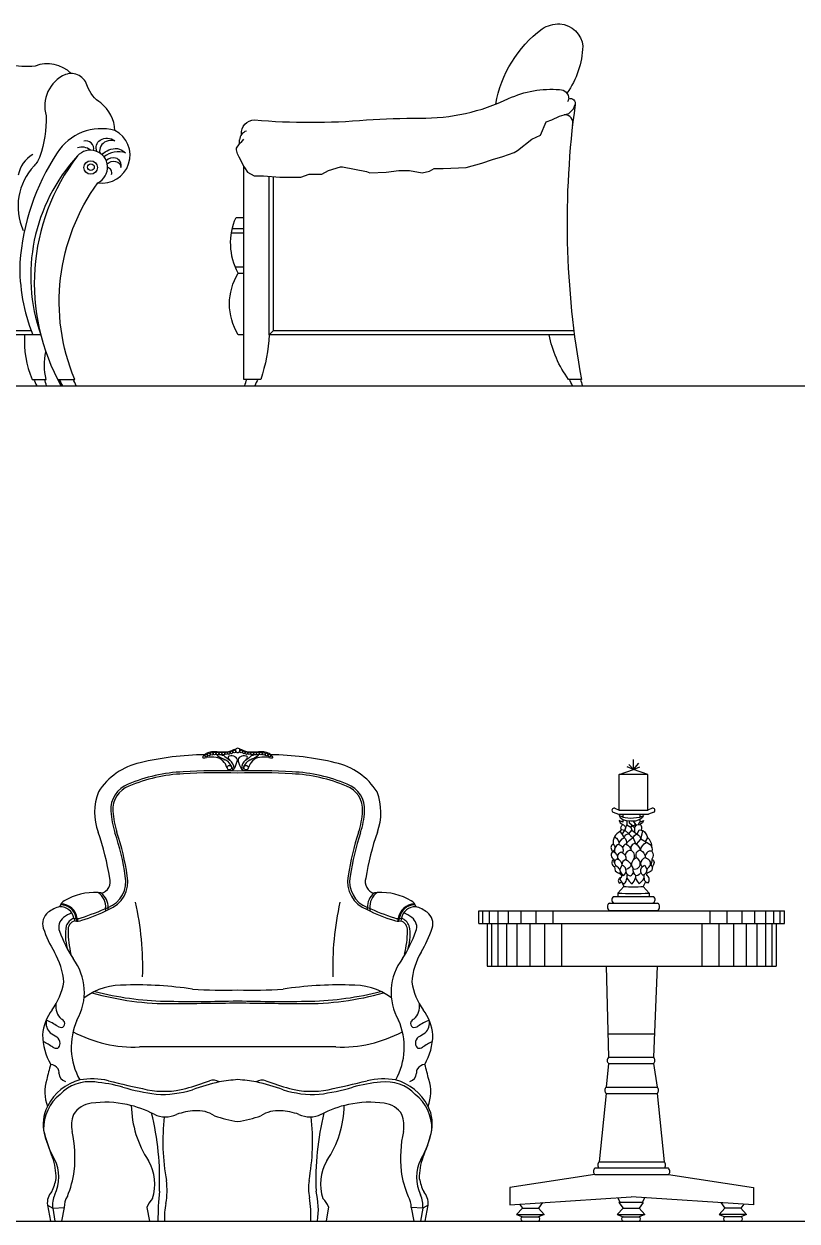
# Model space of a CAD drawing. Header units: inches. Extents: x 11 to 53.5, y 7.4 to 32.2.
# Drawn here: x 45.698 to 47.519, y 25.992 to 28.811 of the extents above; entities that cross this region are included whole.
import ezdxf

# ---------------------------------------------------------------- set-up
doc = ezdxf.new("R2010")
doc.units = ezdxf.units.IN
doc.header["$MEASUREMENT"] = 0
doc.layers.add('02', color=2, linetype='Continuous')
doc.layers.add('1', color=1, linetype='Continuous')

msp = doc.modelspace()

# ---------------------------------------------------------------- linework, layer by layer
at = {"layer": '02'}
for p, q in [((46.9413, 28.5846), (46.9413, 28.5846)), ((46.8602, 28.5126), (46.8602, 28.5126)), ((46.2757, 28.0788), (46.2757, 28.452)), ((46.2857, 28.0888), (46.2857, 28.4513)), ((46.1867, 28.3188), (46.2157, 28.3188)), ((46.1887, 28.3288), (46.2157, 28.3288)), ((46.1955, 28.2388), (46.2157, 28.2388)), ((46.2024, 28.2238), (46.2157, 28.2238)), ((45.7375, 28.0787), (43.8741, 28.0787)), ((43.8965, 28.0887), (45.715, 28.0887)), ((46.2857, 28.0888), (46.2757, 28.0788)), ((46.2857, 28.0888), (46.9929, 28.0888)), ((47.1084, 26.9376), (47.1179, 26.9342)), ((47.1179, 26.9342), (47.118, 26.9244)), ((47.1017, 26.9088), (47.1049, 26.9136)), ((47.1049, 26.9136), (47.1129, 26.9125)), ((47.0888, 26.8261), (47.0905, 26.8162)), ((47.178, 26.8276), (47.1763, 26.8176)), ((47.1179, 26.8071), (47.1179, 26.7992)), ((47.1382, 26.8058), (47.1382, 26.7998)), ((47.1586, 26.7992), (47.1586, 26.8071)), ((45.8156, 26.705), (45.8176, 26.6988)), ((46.5874, 26.705), (46.5854, 26.6988)), ((46.814, 26.7223), (46.814, 26.5923)), ((47.444, 26.7223), (47.444, 26.5923)), ((46.4326, 26.4017), (45.9703, 26.4017)), ((47.2156, 26.1161), (47.0425, 26.1161)), ((45.7533, 26.0292), (45.7603, 25.9918)), ((45.7533, 26.0292), (45.7657, 26.022)), ((45.7657, 26.022), (45.7932, 26.0236)), ((45.7657, 26.022), (45.7706, 25.9918)), ((45.787, 25.9918), (45.7932, 26.0236)), ((45.9875, 26.0236), (45.9935, 25.9918)), ((46.4154, 26.0255), (46.4094, 25.9918)), ((46.6372, 26.022), (46.6096, 26.0236)), ((46.6097, 26.0236), (46.6158, 25.9918)), ((46.6372, 26.022), (46.6322, 25.9918)), ((46.6496, 26.0292), (46.6372, 26.022)), ((46.6425, 25.9918), (46.6496, 26.0292))]:
    msp.add_line(p, q, dxfattribs=at)
for points in [[(46.8092, 28.6218, -0.191032), (46.918, 28.7992, -0.14687), (46.9601, 28.8106, -0.374276), (47.014, 28.7581, -0.146281), (46.9766, 28.6475, -0.146281)], [(45.8094, 28.694, 0.296562), (45.7242, 28.7113, -0.163814), (45.6041, 28.738, 0.143957), (45.1319, 28.7526, -0.215055), (45.0796, 28.7526, 0.162592), (44.5319, 28.7526, -0.215055), (44.4796, 28.7526, 0.143957), (44.0075, 28.738, -0.163814), (43.8873, 28.7113, 0.296562), (43.8022, 28.694, 0.351408)], [(45.7957, 28.6915, 0.375594), (45.7502, 28.5941, -0.087321), (45.7355, 28.4989, -0.109435), (45.7218, 28.4765, 0.301351), (45.6962, 28.3246)], [(45.8175, 27.9737, -0.260762), (45.8721, 28.4368, 0.851349), (45.9124, 28.5598, 0.210591), (45.8793, 28.6245, -0.153683), (45.8473, 28.6636, 0.455806), (45.7957, 28.6915)], [(46.2104, 28.5506, -0.444081), (46.2407, 28.5847, 0.042169), (46.5045, 28.5847, -0.016369), (46.631, 28.5888, 0.11532), (46.8394, 28.635, -0.12842), (46.9593, 28.6561, -0.414214), (46.9811, 28.6343, -0.620033), (46.996, 28.6206, 0.079849), (47.0107, 27.9738)], [(45.9124, 28.5598, 0.326662), (45.7759, 28.5068, 0.126677), (45.6882, 28.2487, 0.100585), (45.7189, 28.0787)], [(45.8699, 28.5104, -0.384062), (45.8778, 28.5373, -0.314942), (45.9118, 28.5356, 0.157926), (45.8914, 28.5339, 0.353415), (45.8765, 28.5069, 0.353415)], [(46.2157, 28.4759), (46.2051, 28.4971), (46.2012, 28.5047), (46.1989, 28.5139), (46.1989, 28.5185), (46.2058, 28.5284), (46.2058, 28.5376, -0.162387)], [(45.8721, 28.4368, 1.222943), (45.8241, 28.4997, 0.277048), (45.7375, 28.0787, 0.277048)], [(45.8823, 28.5023, -0.261372), (45.918, 28.517, -0.166648), (45.9372, 28.5069, 0.243543), (45.8865, 28.4976, 0.264277)], [(45.8939, 28.4814, -0.229546), (45.9139, 28.4868, -0.405022), (45.9258, 28.4728, 0.455829), (45.9139, 28.4946, 0.266287), (45.8918, 28.4883, 0.291565)], [(46.2157, 28.0788), (46.2024, 28.0788, -0.279711), (46.2024, 28.2238, -0.229543), (46.1974, 28.3552), (46.2157, 28.3546)], [(45.6996, 28.0787, 0.119664), (45.7175, 27.9737), (45.7501, 27.9737)], [(46.9941, 28.0788), (46.2757, 28.0788, -0.068283), (46.2556, 27.9738)], [(47.0107, 27.9738), (46.9806, 27.9738, -0.113802), (46.9351, 28.0788)], [(45.7501, 27.9737, -0.113911), (45.7496, 28.0384, 0.035789)], [(45.7208, 27.9737, 0.018602), (45.7281, 27.9587)], [(45.7514, 27.9587, -0.026625), (45.747, 27.9737)], [(45.7807, 27.9737, 0.008721), (45.7889, 27.9587)], [(45.8208, 27.9587, -0.008501), (45.8143, 27.9737)], [(46.2181, 27.9588, 0.026625), (46.2225, 27.9738)], [(46.2487, 27.9738, -0.021003), (46.2414, 27.9588)], [(46.9898, 27.9588, -0.017419), (46.9826, 27.9738)], [(47.0088, 27.9738, 0.026598), (47.0132, 27.9588)], [(47.1049, 26.9136, -0.411953), (47.1084, 26.9256, -1.692787)], [(47.1084, 26.9256, -0.506028), (47.1129, 26.9125, 1.906244)], [(47.1324, 26.9335), (47.1366, 26.9277, -0.67019), (47.1299, 26.9229, -3.552839)], [(47.1366, 26.9277, 0.367731), (47.1413, 26.9246, -0.058891)], [(47.1484, 26.9308, 0.214606), (47.1449, 26.9251, 1.13752)], [(47.1516, 26.9121, 0.422347), (47.1484, 26.9256, 1.692787)], [(47.1017, 26.9088, 0.313187), (47.0854, 26.8792, 1.101328)], [(47.0889, 26.8966, -0.340215), (47.0987, 26.8788, 1.166792)], [(47.0987, 26.8788, -0.192524), (47.1112, 26.8946, -1.721261)], [(47.1017, 26.9088, -0.042267), (47.1112, 26.8946, 0.5901)], [(47.1112, 26.8946, -0.360351), (47.1225, 26.9038, -0.993674)], [(47.1112, 26.8946, -0.357365), (47.1162, 26.8794, -0.685726)], [(47.1162, 26.8794, -0.184436), (47.1327, 26.8939, -1.44089)], [(47.1327, 26.8939, -0.341512), (47.1421, 26.9026, -0.046218)], [(47.1421, 26.9026, -0.219427), (47.1506, 26.8916, -0.502613)], [(47.1553, 26.9114, -0.184252), (47.1661, 26.8945, 1.069394)], [(47.1766, 26.8712, 0.273713), (47.1661, 26.8945, -3.172578)], [(47.0854, 26.8792, 0.575859), (47.0847, 26.8628, -3.429934)], [(47.0854, 26.8792, -0.503802), (47.0854, 26.8625, 3.032245)], [(47.0987, 26.8788, 0.447759), (47.0895, 26.8599, 0.447759)], [(47.0987, 26.8788, -0.447759), (47.1079, 26.8599, -0.447759)], [(47.1162, 26.8794, 0.221567), (47.1075, 26.8714, 0.221567)], [(47.1287, 26.8644, 0.408524), (47.1135, 26.8534, 0.408524)], [(47.1162, 26.8794, -0.188656), (47.1287, 26.8644, 0.721696)], [(47.1385, 26.8808, 0.615512), (47.1287, 26.8644, -0.474206)], [(47.1287, 26.8644, -0.436889), (47.1317, 26.841, 2.144051)], [(47.1385, 26.8808, -0.149214), (47.1499, 26.8648, -1.387356)], [(47.1499, 26.8648, 0.595148), (47.1405, 26.847, 6.262601)], [(47.1499, 26.8648, -0.201033), (47.1637, 26.8837, -0.279197)], [(47.1499, 26.8648, -0.269357), (47.1614, 26.8477, -0.03249)], [(47.1724, 26.8784, -0.29419), (47.1763, 26.8628, 0.163698)], [(47.0847, 26.8628, 0.521357), (47.0872, 26.8436, -4.092935)], [(47.0874, 26.8437, 0.642325), (47.0888, 26.8261, 0.17708)], [(47.0847, 26.8628, -0.339929), (47.0956, 26.844, 0.06441)], [(47.0874, 26.8437, 0.265764), (47.0946, 26.8265, 2.026551)], [(47.0956, 26.844, 0.424524), (47.0888, 26.8341, -0.098585)], [(47.0956, 26.844, -0.340513), (47.1061, 26.83, -0.005801)], [(47.1057, 26.8606, 0.571343), (47.0982, 26.843, 0.571343)], [(47.1057, 26.8606, -0.31584), (47.1157, 26.843, -0.909388)], [(47.1157, 26.843, 0.338094), (47.1061, 26.83, 158.87399)], [(47.1157, 26.843, -0.10136), (47.1281, 26.8309, -0.258963), (47.1156, 26.8198, 0.800015)], [(47.1405, 26.847, 0.323904), (47.1281, 26.8309, -0.027009), (47.1329, 26.8209, 0.662845)], [(47.1329, 26.8209, 0.565477), (47.1492, 26.8365, 0.210529), (47.1405, 26.847, -4.223934)], [(47.1614, 26.8477, 0.293464), (47.1497, 26.8326, 0.102829), (47.1542, 26.8262, 0.102829)], [(47.1763, 26.8628, 0.524855), (47.1614, 26.8477, 10.678995)], [(47.1614, 26.8477, -0.448235), (47.1722, 26.8279, 0.173067)], [(47.1768, 26.8437, -0.2054), (47.1726, 26.8295, -0.2054)], [(47.1763, 26.8628, -0.36311), (47.1768, 26.8437, -0.65234)], [(47.1768, 26.8437, -0.536815), (47.178, 26.8276, -0.17708)], [(47.0917, 26.8293, -0.145527), (47.0889, 26.8257)], [(47.1061, 26.83), (47.1014, 26.8194, 0.249099), (47.1106, 26.8053, 0.284135), (47.1156, 26.8198, 0.295336), (47.1061, 26.8298, -8.471038)], [(47.1151, 26.8128, 0.21244), (47.1265, 26.8044, 0.180726), (47.1333, 26.814, 0.180726)], [(47.1509, 26.8134, -0.272605), (47.1401, 26.8044, -0.29012), (47.1329, 26.8209)], [(47.1605, 26.83), (47.1651, 26.8194, -0.249099), (47.1559, 26.8053, -0.284135), (47.1509, 26.8198, -0.295336), (47.1605, 26.8298, 8.471038)], [(47.1746, 26.8324, 0.237389), (47.1777, 26.8258, 0.237389)], [(47.1035, 26.8007, 0.561418), (47.0998, 26.7877, 0.175678), (47.1048, 26.7907, 0.331395)], [(47.1676, 26.7884, 0.513931), (47.1641, 26.8061, -4.599091)]]:
    msp.add_lwpolyline(points, format="xyb", dxfattribs=at)
for points in [[(46.2157, 28.4759), (46.2172, 28.4728), (46.2243, 28.4615), (46.2399, 28.453), (46.2625, 28.453), (46.3007, 28.4501), (46.3502, 28.4501), (46.37, 28.4572), (46.3997, 28.4572), (46.4153, 28.4657), (46.4436, 28.4742), (46.448, 28.4744), (46.5043, 28.4631), (46.5122, 28.4597), (46.5511, 28.4615), (46.5808, 28.4657), (46.6063, 28.4657), (46.636, 28.46), (46.653, 28.4643), (46.6643, 28.4699), (46.6855, 28.4699), (46.7393, 28.4728), (46.7761, 28.4826), (46.8016, 28.4911), (46.8256, 28.4982), (46.8523, 28.5081), (46.8602, 28.5126), (46.894, 28.5396), (46.9143, 28.5486), (46.9278, 28.5801), (46.9413, 28.5846), (46.9593, 28.5936), (46.9813, 28.5995), (46.9878, 28.6059), (46.9919, 28.6108), (46.996, 28.6206)], [(46.2154, 28.5391), (46.2085, 28.5315), (46.2058, 28.5284)], [(46.2556, 27.9738), (46.2157, 27.9738), (46.2157, 28.4759)], [(45.7773, 27.9737), (45.8175, 27.9737)], [(47.1334, 27.0554), (47.1227, 27.0669)], [(47.1334, 27.0554), (47.1334, 27.0784)], [(47.1334, 27.0554), (47.1457, 27.0701)], [(47.0997, 27.0429), (47.1334, 27.0554)], [(47.1671, 27.0429), (47.0997, 27.0429)], [(47.0997, 26.9596), (47.0997, 27.0429)], [(47.1334, 27.0554), (47.1182, 27.0613)], [(47.1334, 27.0554), (47.1487, 27.0613)], [(47.1671, 27.0429), (47.1334, 27.0554)], [(47.1671, 26.9596), (47.1671, 27.0429)], [(47.0856, 26.9545), (47.0978, 26.9496), (47.1691, 26.9496)], [(47.0893, 26.9638), (47.0997, 26.9596), (47.1671, 26.9596)], [(47.1084, 26.9496), (47.1084, 26.9428)], [(47.1484, 26.9496), (47.1484, 26.9428)], [(47.1775, 26.9638), (47.1671, 26.9596)], [(47.1813, 26.9545), (47.1691, 26.9496)], [(47.1084, 26.9428), (47.0998, 26.9465), (47.1021, 26.9417), (47.1084, 26.9376)], [(47.1084, 26.9308), (47.0998, 26.9346), (47.1021, 26.9297), (47.1084, 26.9256)], [(47.1084, 26.9428), (47.1255, 26.9404), (47.1484, 26.9428)], [(47.1084, 26.9376), (47.1084, 26.9308)], [(47.1129, 26.9125), (47.118, 26.9244), (47.1271, 26.9195), (47.1298, 26.912)], [(47.1484, 26.9376), (47.1379, 26.9334), (47.1269, 26.9336), (47.1179, 26.9342)], [(47.1299, 26.9229), (47.1239, 26.9288), (47.1243, 26.9337)], [(47.1271, 26.9195), (47.1299, 26.9229), (47.1361, 26.9188), (47.1359, 26.9073)], [(47.1361, 26.9188), (47.1413, 26.9246), (47.1484, 26.9256)], [(47.1484, 26.9428), (47.157, 26.9465), (47.1547, 26.9417), (47.1484, 26.9376)], [(47.1484, 26.9376), (47.1484, 26.9308)], [(47.1484, 26.9308), (47.157, 26.9346), (47.1547, 26.9297), (47.1484, 26.9256)], [(47.1068, 26.9019), (47.1129, 26.9125), (47.1225, 26.9038)], [(47.1225, 26.9038), (47.1298, 26.912), (47.1421, 26.9026)], [(47.1225, 26.9038), (47.1265, 26.8998), (47.1327, 26.8939)], [(47.1327, 26.8939), (47.1385, 26.8808)], [(47.1421, 26.9026), (47.1466, 26.9131), (47.1553, 26.9114)], [(47.1506, 26.8916), (47.154, 26.9034), (47.1553, 26.9114)], [(47.1661, 26.8945), (47.1607, 26.8856)], [(47.1506, 26.8916), (47.1401, 26.8796)], [(47.1506, 26.8916), (47.1637, 26.8837)], [(47.1637, 26.8837), (47.1724, 26.8784)], [(47.1023, 26.8101), (47.1058, 26.804), (47.1013, 26.7973)], [(47.1645, 26.8116), (47.1641, 26.8061)], [(47.1069, 26.7885), (47.1103, 26.7794), (47.0965, 26.7638), (47.0965, 26.7557)], [(47.1613, 26.7909), (47.1562, 26.7794), (47.1701, 26.7638), (47.1701, 26.7557)], [(47.0865, 26.7557), (47.1804, 26.7557)], [(47.0768, 26.7407), (47.1901, 26.7407)], [(46.769, 26.7223), (47.489, 26.7223)], [(46.769, 26.6923), (46.769, 26.7223)], [(46.779, 26.6923), (46.779, 26.7223)], [(46.794, 26.6923), (46.794, 26.7223)], [(46.839, 26.6923), (46.839, 26.7223)], [(46.869, 26.6923), (46.869, 26.7223)], [(46.904, 26.6923), (46.904, 26.7223)], [(46.944, 26.6923), (46.944, 26.7223)], [(47.0765, 26.7227), (47.1901, 26.7227)], [(47.314, 26.6923), (47.314, 26.7223)], [(47.354, 26.6923), (47.354, 26.7223)], [(47.389, 26.6923), (47.389, 26.7223)], [(47.419, 26.6923), (47.419, 26.7223)], [(47.464, 26.6923), (47.464, 26.7223)], [(47.479, 26.6923), (47.479, 26.7223)], [(47.489, 26.6923), (47.489, 26.7223)], [(46.769, 26.6923), (47.489, 26.6923)], [(46.789, 26.6923), (46.789, 26.5923)], [(46.799, 26.6923), (46.799, 26.5923)], [(46.834, 26.6923), (46.834, 26.5923)], [(46.859, 26.6923), (46.859, 26.5923)], [(46.889, 26.6923), (46.889, 26.5923)], [(46.924, 26.6923), (46.924, 26.5923)], [(46.964, 26.6923), (46.964, 26.5923)], [(47.294, 26.6923), (47.294, 26.5923)], [(47.334, 26.6923), (47.334, 26.5923)], [(47.369, 26.6923), (47.369, 26.5923)], [(47.399, 26.6923), (47.399, 26.5923)], [(47.424, 26.6923), (47.424, 26.5923)], [(47.459, 26.6923), (47.459, 26.5923)], [(47.469, 26.6923), (47.469, 26.5923)], [(46.789, 26.5923), (47.469, 26.5923)], [(47.069, 26.5923), (47.0748, 26.3774)], [(47.189, 26.5923), (47.1806, 26.3774)], [(47.0733, 26.4325), (47.1832, 26.4325)], [(47.0748, 26.3624), (47.0688, 26.3073)], [(47.0748, 26.3774), (47.1806, 26.3774)], [(47.0748, 26.3624), (47.1806, 26.3624)], [(47.1806, 26.3624), (47.189, 26.3073)], [(47.069, 26.3073), (47.189, 26.3073)], [(47.069, 26.2923), (47.0525, 26.1311)], [(47.069, 26.2923), (47.189, 26.2923)], [(47.189, 26.2923), (47.2056, 26.1311)], [(47.0525, 26.1311), (47.2056, 26.1311)], [(47.0425, 26.1011), (46.8419, 26.0705), (46.8419, 26.03), (47.1277, 26.0491)], [(47.0425, 26.1011), (47.2156, 26.1011)], [(47.2156, 26.1011), (47.4162, 26.0705), (47.4162, 26.03), (47.1277, 26.0491)], [(47.0954, 26.0469), (47.1017, 26.0351)], [(47.1601, 26.0471), (47.1538, 26.0351)], [(46.8718, 26.0218), (46.8582, 26.007)], [(46.8647, 26.0315), (46.8718, 26.0218)], [(46.8718, 26.0218), (46.9094, 26.0218)], [(46.9192, 26.0351), (46.9094, 26.0218)], [(46.9094, 26.0218), (46.923, 26.007)], [(47.1089, 26.0218), (47.0953, 26.007)], [(47.1563, 26.0351), (47.0991, 26.0351)], [(47.0991, 26.0351), (47.1089, 26.0218)], [(47.1089, 26.0218), (47.1465, 26.0218)], [(47.1563, 26.0351), (47.1465, 26.0218)], [(47.1465, 26.0218), (47.1602, 26.007)], [(47.3487, 26.0218), (47.335, 26.007)], [(47.3389, 26.0351), (47.3487, 26.0218)], [(47.3863, 26.0218), (47.3487, 26.0218)], [(47.3934, 26.0315), (47.3863, 26.0218)], [(47.3863, 26.0218), (47.3999, 26.007)], [(46.8582, 26.007), (46.923, 26.007)], [(46.8582, 26.007), (46.8718, 26.0018)], [(46.8718, 26.0018), (46.9094, 26.0018)], [(46.923, 26.007), (46.9094, 26.0018)], [(47.0953, 26.007), (47.1602, 26.007)], [(47.0953, 26.007), (47.1089, 26.0018)], [(47.1089, 26.0018), (47.1465, 26.0018)], [(47.1602, 26.007), (47.1465, 26.0018)], [(47.3999, 26.007), (47.335, 26.007)], [(47.335, 26.007), (47.3487, 26.0018)], [(47.3863, 26.0018), (47.3487, 26.0018)], [(47.3999, 26.007), (47.3863, 26.0018)]]:
    msp.add_lwpolyline(points, dxfattribs=at)
for centre, radius in [((45.8552, 28.4727), 0.0159), ((45.8558, 28.4733), 0.00793)]:
    msp.add_circle(centre, radius, dxfattribs=at)
for centre, radius, start, end in [((46.9663, 28.637), 0.0151, 324.7978, 349.7495), ((46.9724, 28.5782), 0.0184, 339.0367, 96.4998), ((46.2276, 28.5372), 0.0218, 105.1985, 178.9871), ((45.8439, 28.5168), 0.0186, 347.4714, 105.8946), ((45.7564, 28.4406), 0.0732, 120.9826, 168.713), ((46.2148, 28.1999), 0.4925, 142.5017, 209.4161), ((45.8346, 28.4893), 0.0313, 50.6885, 109.7747), ((45.891, 28.4599), 0.0137, 342.7198, 74.1663), ((47.0878, 26.959), 0.00502, 72.4126, 243.4027), ((47.179, 26.959), 0.00502, 296.5973, 107.5874), ((47.1134, 26.8428), 0.0351, 229.3128, 251.0378), ((47.2401, 26.9577), 0.1959, 222.0376, 224.915), ((47.0878, 26.8137), 0.0147, 343.917, 22.6927), ((47.179, 26.8151), 0.0147, 157.3073, 196.083), ((47.1535, 26.8442), 0.0351, 288.9622, 310.6872), ((47.0267, 26.9591), 0.1959, 315.085, 317.9624), ((47.1198, 26.803), 0.0194, 197.0969, 244.154), ((47.097, 26.8009), 0.021, 313.143, 355.2437), ((47.1663, 26.8315), 0.0582, 213.7746, 231.4158), ((47.0987, 26.8141), 0.042, 318.0246, 340.0047), ((47.1778, 26.8141), 0.042, 199.9953, 221.9754), ((47.1102, 26.8315), 0.0582, 308.5842, 326.2254), ((47.1678, 26.7977), 0.0093, 170.8974, 268.8081), ((47.0911, 26.7483), 0.00888, 123.5328, 238.7293), ((47.1333, 27.886), 1.1228, 268.1216, 271.8784), ((47.1333, 27.5225), 0.7435, 268.233, 271.767), ((47.1755, 26.7483), 0.00888, 301.2707, 56.4672), ((47.0828, 26.7317), 0.0108, 123.6711, 236.3289), ((47.1841, 26.7317), 0.0108, 303.6711, 56.3289), ((47.0816, 26.3699), 0.0101, 132.0211, 227.9789), ((47.1739, 26.3699), 0.0101, 312.0211, 47.9789), ((47.0758, 26.2998), 0.0101, 132.0211, 227.9789), ((47.1823, 26.2998), 0.0101, 312.0211, 47.9789), ((47.0493, 26.1086), 0.0101, 132.0211, 227.9789), ((47.0593, 26.1236), 0.0101, 132.0211, 227.9789), ((47.1988, 26.1236), 0.0101, 312.0211, 47.9789), ((47.2088, 26.1086), 0.0101, 312.0211, 47.9789), ((46.8734, 25.9968), 0.00526, 108.1021, 251.8979), ((46.9078, 25.9968), 0.00526, 288.1021, 71.8979), ((47.1105, 25.9968), 0.00526, 108.1021, 251.8979), ((47.1449, 25.9968), 0.00526, 288.1021, 71.8979), ((47.3503, 25.9968), 0.00526, 108.1021, 251.8979), ((47.3847, 25.9968), 0.00526, 288.1021, 71.8979)]:
    msp.add_arc(centre, radius, start, end, dxfattribs=at)
for centre, major_axis, start_param, end_param in [((46.1292, 26.4264), (0.6634, 0), 1.579262, 1.810557), ((46.1395, 27.0712), (-0.0173, 0.0173), -0.075016, 0.20234), ((46.1395, 27.0712), (0.0173, 0.0173), 1.309231, 1.495781), ((46.1269, 27.0877), (-0.00226, 0.00226), 3.926991, 10.210176), ((46.1474, 27.05), (-0.0332, 0.0332), -0.900454, -0.342203), ((46.1333, 27.0906), (-0.00226, 0.00226), 3.926991, 10.210176), ((46.1401, 27.0921), (-0.00226, 0.00226), 3.926991, 10.210176), ((46.147, 27.0927), (0.00226, 0.00226), 5.497787, 11.780972), ((46.1538, 27.093), (0.00226, 0.00226), 5.497787, 11.780972), ((46.1639, 27.2772), (0.1279, 0.1279), 3.865738, 4.004043), ((46.1563, 27.081), (0.0061, 0.0061), 0.746795, 1.141903), ((46.1567, 27.0558), (-0.0239, 0.0239), -1.001621, -0.783397), ((46.1606, 27.093), (0.00226, 0.00226), 5.497787, 11.780972), ((46.1675, 27.0928), (-0.00226, 0.00226), 3.926991, 10.210176), ((46.1741, 27.0932), (-0.00226, 0.00226), 3.926991, 10.210176), ((46.1807, 27.0939), (0.00226, 0.00226), 5.497787, 11.780972), ((46.0008, 27.6453), (0.4075, 0.4075), 4.239199, 4.275324), ((46.1871, 27.0955), (-0.00226, 0.00226), 3.926991, 10.210176), ((46.1935, 27.0972), (-0.00226, 0.00226), 3.926991, 10.210176), ((46.2014, 27.1001), (-0.00372, 0.00372), 0.063968, 4.648421), ((46.2014, 27.1001), (-0.00372, 0.00372), 4.648421, 6.347154), ((46.4021, 27.6453), (0.4075, 0.4075), 3.578658, 3.614783), ((46.2094, 27.0972), (0.00226, 0.00226), 5.497787, 11.780972), ((46.2158, 27.0955), (-0.00226, 0.00226), 3.926991, 10.210176), ((46.2222, 27.0939), (0.00226, 0.00226), 5.497787, 11.780972), ((46.239, 27.2772), (-0.1279, 0.1279), 2.279142, 2.417447), ((46.2287, 27.0932), (-0.00226, 0.00226), 3.926991, 10.210176), ((46.2354, 27.0928), (0.00226, 0.00226), 5.497787, 11.780972), ((46.2422, 27.093), (0.00226, 0.00226), 5.497787, 11.780972), ((46.2462, 27.0558), (0.0239, 0.0239), 0.783397, 1.001621), ((46.249, 27.093), (0.00226, 0.00226), 5.497787, 11.780972), ((46.2466, 27.081), (0.0061, 0.0061), 0.428894, 0.824001), ((46.2555, 27.05), (0.0332, 0.0332), 0.342203, 0.900454), ((46.2559, 27.0927), (0.00226, 0.00226), 5.497787, 11.780972), ((46.2628, 27.0921), (0.00226, 0.00226), 5.497787, 11.780972), ((46.2695, 27.0906), (0.00226, 0.00226), 5.497787, 11.780972), ((46.2759, 27.0877), (0.00226, 0.00226), 5.497787, 11.780972), ((46.2633, 27.0712), (-0.0173, 0.0173), -1.495781, -1.309231), ((46.2737, 26.4264), (-0.6634, 0.0001), 4.472739, 4.704034), ((46.2633, 27.0712), (0.0173, 0.0173), 6.080845, 6.358201), ((46.0025, 26.9218), (-0.1521, 0.0001), -1.366192, -0.556001), ((46.1202, 27.0839), (-0.000947, 0.000947), 0.189673, 2.527252), ((46.1221, 27.1126), (-0.0212, 0.0212), 2.299291, 2.556561), ((46.1406, 27.0195), (0.0459, 0.0459), 0.634086, 0.97893), ((46.1445, 27.0519), (-0.0228, 0.0228), 4.163665, 5.31455), ((46.1535, 27.0885), (0.000457, 0.000457), 1.121304, 3.290144), ((46.1593, 27.094), (-0.0061, 0.0061), 1.555952, 1.884894), ((56.8357, 48.0515), (-16.6375, 16.6375), 1.88503, 1.885822), ((46.1601, 27.0694), (-0.014, 0.014), -1.369798, -0.981267), ((46.283, 27.2256), (-0.1266, 0.1266), 1.68057, 1.762771), ((46.1572, 27.0479), (-0.0236, 0.0236), 4.103622, 5.037781), ((46.1819, 27.0594), (-0.00363, 0.00363), 3.926991, 10.210176), ((46.1809, 27.0839), (0.00162, 0.00162), 1.509959, 2.998623), ((46.2014, 27.0946), (-0.0179, 0.0179), 1.277632, 1.537819), ((46.1828, 27.081), (-0.00412, 0.00412), -0.657344, -0.149881), ((46.186, 27.0644), (-0.0161, 0.0161), -1.195264, -0.611121), ((46.1613, 27.0534), (0.0227, 0.0227), 5.610432, 6.333938), ((46.1446, 27.0865), (-0.0402, 0.0402), 3.361195, 3.716241), ((46.192, 27.0772), (0.00609, 0.00609), 5.200059, 6.710395), ((46.2108, 27.0772), (0.00609, 0.00609), 1.143586, 2.653923), ((46.2582, 27.0865), (0.0402, 0.0402), 2.566944, 2.92199), ((46.2169, 27.0644), (0.0161, 0.0161), 0.611121, 1.195264), ((46.2415, 27.0534), (0.0227, 0.0227), 1.520044, 2.24355), ((46.2457, 27.0479), (-0.0236, 0.0236), -0.325392, 0.608767), ((46.221, 27.0594), (0.00363, 0.00363), 5.497787, 11.780972), ((46.1199, 27.2256), (0.1266, 0.1266), 4.520415, 4.602615), ((46.2015, 27.0946), (-0.0179, 0.0179), 3.17457, 3.434757), ((46.2201, 27.081), (-0.00412, 0.00412), -1.420916, -0.913453), ((46.222, 27.0839), (-0.00162, 0.00162), 3.284562, 4.773227), ((46.2584, 27.0519), (0.0228, 0.0228), 0.968635, 2.119521), ((35.5671, 48.0515), (16.6375, 16.6375), 4.397363, 4.398156), ((46.2428, 27.0694), (0.014, 0.014), 0.981267, 1.369798), ((46.2436, 27.094), (0.0061, 0.0061), 4.398292, 4.727234), ((46.2494, 27.0885), (-0.000457, 0.000457), 2.993042, 5.161881), ((46.2623, 27.0195), (0.0459, 0.0459), 0.591867, 0.936711), ((46.2807, 27.1126), (-0.0212, 0.0212), 2.155828, 2.413098), ((46.2826, 27.0839), (-0.000947, 0.000947), 2.185137, 4.522716), ((46.4004, 26.9218), (-0.1521, 0.0002), 3.699236, 4.509427), ((46.0879, 26.6838), (-0.3661, 0.0001), -1.530183, -1.165188), ((46.0879, 26.6838), (-0.3613, 0.0002), -1.530128, -1.164639), ((46.1554, 25.7651), (1.2871, 0), 1.534906, 1.634688), ((46.1554, 25.7645), (-1.283, 0), 4.676513, 4.776342), ((46.1847, 27.0613), (-0.00641, 0.00641), 0.990472, 1.719523), ((46.1849, 27.0621), (-0.00693, 0.00693), 1.74921, 3.262027), ((46.2475, 25.7629), (1.2845, 0), 1.506896, 1.606688), ((46.2477, 25.7666), (-1.2856, 0.0001), 4.648509, 4.748329), ((46.2179, 27.0621), (0.00693, 0.00693), 3.021158, 4.533976), ((46.2181, 27.0613), (0.00641, 0.00641), 4.563663, 5.292713), ((46.315, 26.6838), (0.3613, 0), 1.165052, 1.530541), ((46.315, 26.6838), (-0.3661, 0), 4.307159, 4.672155), ((45.9655, 26.9611), (-0.063, 0), -1.21515, 0.067868), ((45.9655, 26.9611), (-0.0582, 0.0001), -1.215281, 0.069886), ((46.4375, 26.9611), (-0.0582, 0), 3.074451, 4.359619), ((46.4375, 26.9611), (-0.063, 0), 3.074248, 4.357266), ((45.9986, 26.9539), (-0.1343, 0), -0.367559, 0.354465), ((46.4043, 26.9539), (-0.1343, 0), 2.787641, 3.509666), ((46.1157, 26.9707), (-0.151, 0.151), 0.849975, 1.094999), ((46.1157, 26.9707), (0.1476, 0.1476), 2.420736, 2.665573), ((46.2872, 26.9707), (0.1476, 0.1476), 5.188408, 5.433245), ((46.2872, 26.9707), (0.151, 0.151), 5.188186, 5.43321), ((45.3088, 26.7075), (-0.5982, 0.0007), 3.296316, 3.483376), ((45.387, 26.7262), (-0.5551, 0.0012), 3.284752, 3.472829), ((45.387, 26.7262), (0.5599, 0.0007), 0.139962, 0.327683), ((47.0159, 26.7262), (0.5599, 0.0008), 2.811247, 2.998968), ((47.0159, 26.7262), (-0.5551, 0.0003), -0.328544, -0.140467), ((47.0941, 26.7075), (-0.5982, 0.0008), -0.339271, -0.152212), ((45.8732, 26.7908), (0.0198, 0.0198), 4.186397, 5.794396), ((45.8728, 26.7909), (-0.0652, 0), 1.939866, 3.34737), ((45.8726, 26.791), (-0.0701, 0), 1.923352, 3.344274), ((46.5303, 26.791), (0.0701, 0), 2.93891, 4.359832), ((46.5302, 26.7909), (-0.0652, 0.0001), -0.203639, 1.203865), ((46.5297, 26.7908), (-0.0198, 0.0198), 0.489769, 2.096348), ((45.8646, 26.6268), (-0.1388, 0), 4.657034, 5.255086), ((45.8623, 26.6607), (0.0744, 0.0744), 0.62143, 0.689363), ((45.8511, 26.7321), (0.0279, 0.0279), 5.382296, 6.500541), ((45.8544, 26.7309), (-0.0296, 0.0296), -1.454352, -1.425962), ((45.8544, 26.7309), (-0.0296, 0.0296), 3.906684, 4.828833), ((46.5485, 26.7309), (0.0296, 0.0296), 1.45637, 2.376501), ((46.5519, 26.7321), (0.0279, 0.0279), 1.35344, 2.471685), ((46.5485, 26.7309), (0.0296, 0.0296), 1.425962, 1.45637), ((46.5407, 26.6605), (-0.0745, 0.0745), -0.689319, -0.621474), ((46.5383, 26.6268), (0.1388, 0), 1.028098, 1.626149), ((45.8047, 26.6528), (0.0583, 0.0583), 1.060027, 1.428313), ((45.8009, 26.7286), (-0.0133, 0.0133), -0.354131, 0.594754), ((45.7838, 26.7), (0.0227, 0.0227), 5.652978, 7.113755), ((45.7838, 26.699), (0.0266, 0.0266), 5.642334, 7.067754), ((45.7838, 26.6987), (-0.0284, 0.0284), 4.063796, 5.466624), ((45.5327, 27.5778), (-0.9224, 0.0018), 1.903665, 1.977836), ((45.7028, 27.1177), (-0.438, 0.0003), 1.876331, 2.030412), ((45.8458, 26.7233), (-0.0317, 0.0317), 3.899705, 4.022776), ((45.143, 26.6816), (0.5337, 0.5337), 5.555275, 5.562092), ((45.2832, 26.5893), (-0.6947, 0.0006), 3.10967, 3.365171), ((47.1198, 26.5893), (-0.6947, 0.0003), -0.222319, 0.033182), ((46.7002, 27.1177), (0.4379, 0.0022), 4.248437, 4.402519), ((47.2599, 26.6816), (0.5337, 0.5337), 2.29189, 2.298706), ((46.8702, 27.5778), (-0.9224, 0.0035), 1.169499, 1.243671), ((46.5572, 26.7233), (-0.0317, 0.0317), 0.689613, 0.812684), ((46.6191, 26.6987), (0.0284, 0.0284), 0.816561, 2.219389), ((46.6192, 26.699), (-0.0266, 0.0266), -0.784569, 0.640851), ((46.6191, 26.7), (0.0227, 0.0227), 0.740227, 2.201004), ((46.6021, 26.7286), (0.0133, 0.0133), 5.688431, 6.637316), ((46.5982, 26.6528), (0.0583, 0.0583), 0.142484, 0.51077), ((45.7764, 26.6916), (-0.0244, 0.0244), -0.125756, 1.086564), ((45.8066, 26.6841), (-0.0189, 0.0189), -0.186799, 1.170903), ((45.8343, 26.6519), (0.049, 0.049), 1.128025, 1.452785), ((45.8286, 26.6742), (0.0236, 0.0236), 1.1857, 1.969516), ((45.8249, 26.6769), (-0.0164, 0.0164), -0.463023, 0.857924), ((45.8231, 26.7374), (0.0235, 0.0235), 3.69953, 4.211911), ((45.8239, 26.729), (-0.0218, 0.0218), 2.149406, 2.698912), ((45.7816, 26.6889), (-0.03, 0.03), 4.148705, 4.30137), ((45.7512, 26.681), (-0.0538, 0.0538), 4.155401, 4.236223), ((46.579, 26.729), (-0.0218, 0.0218), 2.013477, 2.562983), ((46.5799, 26.7374), (-0.0235, 0.0235), 2.071274, 2.583656), ((46.6518, 26.681), (-0.0538, 0.0538), 0.476166, 0.556988), ((46.6214, 26.6889), (-0.03, 0.03), 0.411019, 0.563684), ((46.578, 26.6769), (-0.0164, 0.0164), 3.854465, 5.175412), ((46.5744, 26.6742), (0.0236, 0.0236), 5.884465, 6.668282), ((46.5686, 26.6519), (0.049, 0.049), 0.118011, 0.442771), ((46.5964, 26.6841), (0.0189, 0.0189), 5.112282, 6.469984), ((46.6266, 26.6916), (0.0244, 0.0244), 5.196621, 6.408942), ((46.0165, 26.7742), (0.2039, 0.2039), 2.684019, 2.899011), ((46.1088, 26.796), (-0.349, 0.0015), 0.361159, 0.567168), ((45.9027, 26.6654), (-0.0758, 0.0758), 0.584166, 1.080385), ((46.0456, 26.678), (0.1724, 0.1724), 2.367658, 2.596479), ((46.2942, 26.796), (0.349, 0.0018), -0.568015, -0.362006), ((46.3574, 26.678), (0.1724, 0.1724), 5.257503, 5.486324), ((46.5003, 26.6654), (-0.0758, 0.0758), 3.632004, 4.128223), ((46.3864, 26.7742), (0.2039, 0.2039), 4.954971, 5.169962), ((45.6229, 26.5402), (-0.1696, 0.0001), 3.22338, 3.667321), ((46.7801, 26.5402), (-0.1696, 0.0002), -0.524213, -0.080271), ((45.7092, 26.5304), (-0.1311, 0), 2.619434, 3.79161), ((46.6937, 26.5304), (-0.1311, 0), -0.649775, 0.522401), ((45.6389, 26.5804), (0.1552, 0.0001), -0.628756, -0.171724), ((45.9315, 26.3934), (-0.1543, 0), 4.663837, 5.349988), ((46.0432, 27.19), (-0.6863, 0), 1.297792, 1.577617), ((46.048, 27.2422), (0.733, 0.0001), 4.459598, 4.687504), ((45.9627, 25.6661), (-0.8817, 0), 4.562264, 4.73922), ((46.1659, 27.5646), (-1.0292, 0), 1.501449, 1.605388), ((46.2371, 27.5646), (1.0292, 0.0001), 4.677715, 4.781654), ((46.4403, 25.6661), (0.8817, 0.0001), 1.543918, 1.720874), ((46.3597, 27.19), (0.6863, 0), 4.705556, 4.985381), ((46.3548, 27.2422), (-0.733, 0.0002), 1.595823, 1.823729), ((46.4714, 26.3934), (0.1543, 0), 0.933285, 1.619436), ((46.764, 26.5804), (0.1552, 0.0002), 3.311178, 3.76821), ((45.812, 26.497), (-0.0276, 0.0276), 0.627483, 1.640184), ((46.0971, 29.8173), (-3.3084, 0), 1.550483, 1.602348), ((45.0473, 112.6629), (-86.1625, 0.6589), 1.590055, 1.591837), ((46.3058, 29.8173), (-3.3084, 0.0001), 1.539301, 1.591167), ((47.3555, 112.6592), (-86.1577, 0.7904), 1.566576, 1.568359), ((46.5908, 26.497), (-0.0276, 0.0276), 3.072205, 4.084906), ((45.8567, 26.4197), (-0.0816, 0.0816), 0.139961, 0.695581), ((46.5462, 26.4197), (-0.0816, 0.0816), 4.016808, 4.572428), ((45.7829, 26.4582), (0.0232, 0.0232), 2.163695, 3.148929), ((45.6873, 26.3176), (-0.1134, 0.1134), -1.379039, -1.191254), ((45.7852, 26.4617), (0.00982, 0.00982), 3.294041, 4.254843), ((45.7711, 26.4446), (0.0195, 0.0195), 6.121764, 6.480359), ((45.7843, 26.4569), (0.00704, 0.00704), 4.501951, 5.892034), ((45.9675, 26.4012), (-0.1581, 0), -0.415721, 0.510228), ((46.4355, 26.4012), (0.1581, 0), -0.510229, 0.41572), ((46.6186, 26.4569), (-0.00704, 0.00704), 0.391151, 1.781235), ((46.6317, 26.4446), (-0.0195, 0.0195), -0.197174, 0.161422), ((46.6176, 26.4617), (-0.00982, 0.00982), 2.028342, 2.989144), ((46.7155, 26.3176), (0.1134, 0.1134), 1.191254, 1.379039), ((46.62, 26.4582), (0.0232, 0.0232), 4.705053, 5.690287), ((45.8864, 26.4328), (-0.1446, 0.0001), 0.019974, 0.522258), ((45.6523, 26.2217), (0.1504, 0.1504), 0.21958, 0.344609), ((45.844, 26.5586), (0.1059, 0.1059), 3.329925, 3.450682), ((45.7643, 26.4104), (0.0133, 0.0133), 5.461052, 6.438989), ((45.9575, 26.7051), (0.3037, 0), 4.218945, 4.754423), ((46.4454, 26.7051), (0.3037, 0), 4.670194, 5.205673), ((46.6385, 26.4104), (-0.0133, 0.0133), -0.155804, 0.822133), ((46.5588, 26.5586), (0.1059, 0.1059), 4.4033, 4.524057), ((46.7506, 26.2217), (-0.1504, 0.1504), -0.344609, -0.21958), ((46.5156, 26.433), (-0.1456, 0.0002), 2.62377, 3.123152), ((45.7741, 26.4127), (-0.00987, 0.00987), 1.757032, 2.612215), ((45.7682, 26.4108), (0.0106, 0.0106), 4.615298, 5.423893), ((46.6347, 26.4108), (-0.0106, 0.0106), 0.859292, 1.667887), ((46.6287, 26.4127), (0.00987, 0.00987), 3.67097, 4.526153), ((46.1665, 26.236), (-0.3, 0.3), 0.48686, 0.574161), ((45.7556, 26.3313), (0.0211, 0.0211), 6.19644, 6.88576), ((46.6473, 26.3313), (-0.0211, 0.0211), -0.602575, 0.086745), ((46.2364, 26.236), (-0.3, 0.3), 4.13823, 4.225333), ((45.7627, 26.3419), (-0.0127, 0.0127), 3.801325, 4.426885), ((45.7999, 26.3399), (0.0138, 0.0138), 2.370196, 3.725838), ((46.6029, 26.3399), (-0.0138, 0.0138), 2.557347, 3.912989), ((46.6402, 26.3419), (0.0127, 0.0127), 1.8563, 2.48186), ((45.8528, 26.2957), (0.0745, 0.0745), 2.074124, 2.687643), ((45.8585, 26.2109), (-0.1167, 0.0001), -1.319673, -0.460167), ((45.8533, 26.2225), (0.0974, 0), 1.45263, 2.374662), ((45.859, 26.1629), (-0.1637, 0), 4.479315, 4.893409), ((45.8269, 25.9318), (-0.3893, 0.0002), 4.443251, 4.615389), ((46.5177, 28.8082), (-2.5624, 0.0004), 1.326211, 1.362896), ((46.0917, 26.8755), (0.5909, 0.0005), 4.435393, 4.571901), ((46.0277, 26.4964), (0.1992, 0), 4.513623, 4.974371), ((46.0233, 26.5262), (0.2362, 0), 4.653607, 5.019292), ((45.9119, 26.9105), (-0.4449, 0.4449), 2.625479, 2.718631), ((46.3415, 25.5773), (0.7647, 0.0013), 1.811934, 1.897717), ((46.1436, 26.2979), (0.0182, 0.0182), 0.21056, 1.125756), ((46.2682, 25.6124), (0.5061, 0.5061), 0.878805, 0.940488), ((46.1343, 25.6124), (0.5061, 0.5061), 0.629863, 0.691547), ((46.2592, 26.2979), (0.0182, 0.0182), 0.445041, 1.360236), ((46.061, 25.5774), (-0.7647, 0.0016), 4.385423, 4.471206), ((46.4909, 26.9105), (0.4449, 0.4449), 3.564554, 3.657706), ((46.3796, 26.5261), (-0.2362, 0), 1.263363, 1.629048), ((46.3751, 26.4964), (-0.1992, 0), 1.308827, 1.769575), ((46.3113, 26.8754), (0.5909, 0), -1.431587, -1.29508), ((45.8851, 28.8082), (2.5624, 0.0022), -1.363598, -1.326913), ((46.5757, 25.9316), (0.3893, 0.0001), 1.667452, 1.839591), ((46.5439, 26.1629), (0.1637, 0), 1.38985, 1.803945), ((46.5495, 26.2224), (-0.0974, 0), 3.908376, 4.830408), ((46.5444, 26.2109), (0.1167, 0.0001), 0.459967, 1.319473), ((46.5605, 26.2956), (0.0955, 0.0001), -0.366688, 0.312555), ((45.8468, 26.2096), (0.1026, 0.0001), 2.238987, 3.164466), ((45.8898, 26.0378), (0.2338, 0), 1.3505, 1.713458), ((46.513, 26.0378), (-0.2338, 0), 4.569693, 4.932651), ((46.556, 26.2094), (0.1026, 0), -0.023988, 0.90149), ((45.8322, 26.2204), (-0.089, 0.0001), -0.478049, 0.258097), ((45.8317, 26.2197), (0.0629, 0.0629), 1.850716, 1.868385), ((45.8624, 26.2141), (-0.0392, 0.0392), -0.680551, 0.245838), ((45.8938, 26.0344), (0.2363, 0.0004), 1.080741, 1.368139), ((46.1946, 26.2684), (-0.2438, 0.0001), 0.019323, 0.584828), ((45.3766, 26.0908), (-0.641, 0.0003), 3.097472, 3.386995), ((46.1077, 26.1005), (0.1068, 0.1068), 0.834297, 1.124991), ((46.1064, 26.1765), (0.0531, 0.0531), 0.217875, 0.867167), ((46.2964, 26.1765), (-0.0531, 0.0531), -0.867167, -0.217875), ((46.2952, 26.1005), (-0.1068, 0.1068), -1.124991, -0.834297), ((47.0269, 26.0907), (0.6416, 0.0001), 2.896454, 3.185702), ((46.5091, 26.0344), (0.2363, 0.0004), 1.770141, 2.057539), ((46.2083, 26.2684), (-0.2438, 0.0001), 2.557303, 3.122808), ((46.5405, 26.2141), (-0.0392, 0.0392), 4.466551, 5.39294), ((46.5711, 26.2197), (0.0629, 0.0629), 5.985597, 6.003266), ((46.5707, 26.2204), (-0.089, 0.0001), 2.885658, 3.621804), ((45.8827, 26.2163), (0.0514, 0.0514), 1.987401, 2.544449), ((46.0312, 26.2992), (-0.0439, 0.0439), 1.913841, 2.790976), ((46.537, 26.1792), (-0.5119, 0.0001), -0.113651, 0.181342), ((46.2415, 26.502), (0.1971, 0.1971), 3.580306, 3.782734), ((46.1613, 26.502), (0.1971, 0.1971), 4.071248, 4.273675), ((46.3717, 26.2992), (0.0439, 0.0439), 3.492209, 4.369344), ((45.8658, 26.1792), (0.5119, 0.0001), -0.181328, 0.113665), ((46.5202, 26.2163), (-0.0514, 0.0514), 3.738736, 4.295784), ((45.9466, 26.2429), (-0.2056, 0.0005), 0.177284, 0.542924), ((46.16, 26.3078), (-0.3028, 0.3028), 1.045285, 1.183729), ((45.5295, 26.1398), (0.2887, 0), -0.104874, 0.219782), ((46.8734, 26.1398), (-0.2887, 0), -0.219771, 0.104885), ((46.4562, 26.2428), (-0.2056, 0.0004), 2.602775, 2.968415), ((46.2429, 26.3078), (-0.3028, 0.3028), 3.52866, 3.667104), ((45.6342, 26.0935), (-0.0987, 0.0987), 3.91333, 4.27942), ((45.6863, 26.095), (-0.094, 0), 2.689509, 3.607137), ((45.8996, 26.0791), (-0.1068, 0.0001), 2.814856, 3.680671), ((46.5032, 26.0791), (-0.1068, 0.0001), -0.537831, 0.327983), ((46.7164, 26.0947), (-0.094, 0), -0.465644, 0.451984), ((46.7686, 26.0935), (0.0987, 0.0987), 2.003765, 2.369855), ((45.5741, 26.1439), (-0.1732, 0.1732), 3.53347, 3.786431), ((46.8287, 26.1439), (0.1732, 0.1732), 2.496754, 2.749716), ((45.6679, 26.1108), (-0.0761, 0.0761), 3.448057, 3.748164), ((45.8508, 26.0633), (0.1302, 0.1302), 5.333384, 5.626715), ((46.4712, 26.0693), (-0.073, 0.073), 0.613162, 1.005105), ((46.735, 26.1108), (-0.0761, 0.0761), 0.964225, 1.264332), ((45.7947, 26.0336), (0.0295, 0.0295), 1.633516, 2.460236), ((45.8277, 26.0282), (0.0441, 0.0441), 1.93149, 2.455379), ((45.8366, 26.0261), (0.0308, 0.0308), 1.774194, 2.412958), ((46.7137, 25.9924), (0.7002, 0.0014), 3.039665, 3.140512), ((46.1354, 26.0055), (-0.1686, 0.1686), 3.869235, 4.100747), ((46.2067, 26.018), (0.1846, 0), -0.142817, 0.242012), ((46.5662, 26.0261), (0.0308, 0.0308), 5.441024, 6.079788), ((46.5749, 26.028), (-0.0441, 0.0441), 3.827361, 4.35125), ((46.6081, 26.0336), (-0.0295, 0.0295), 3.822949, 4.649669), ((46.0494, 25.9996), (-0.047, 0.047), 0.037544, 0.415988), ((46.1647, 26.0021), (-0.096, 0.096), 0.554929, 0.861874), ((46.3618, 26.0028), (0.0412, 0.0412), 5.8979, 6.302229)]:
    msp.add_ellipse(centre, major_axis=major_axis, ratio=1, start_param=start_param, end_param=end_param, dxfattribs=at)
at = {"layer": '1'}
for p, q in [((32.8586, 27.9587), (53.1849, 27.9587)), ((32.8586, 25.9918), (53.1849, 25.9918))]:
    msp.add_line(p, q, dxfattribs=at)

doc.saveas('drawing.dxf')
